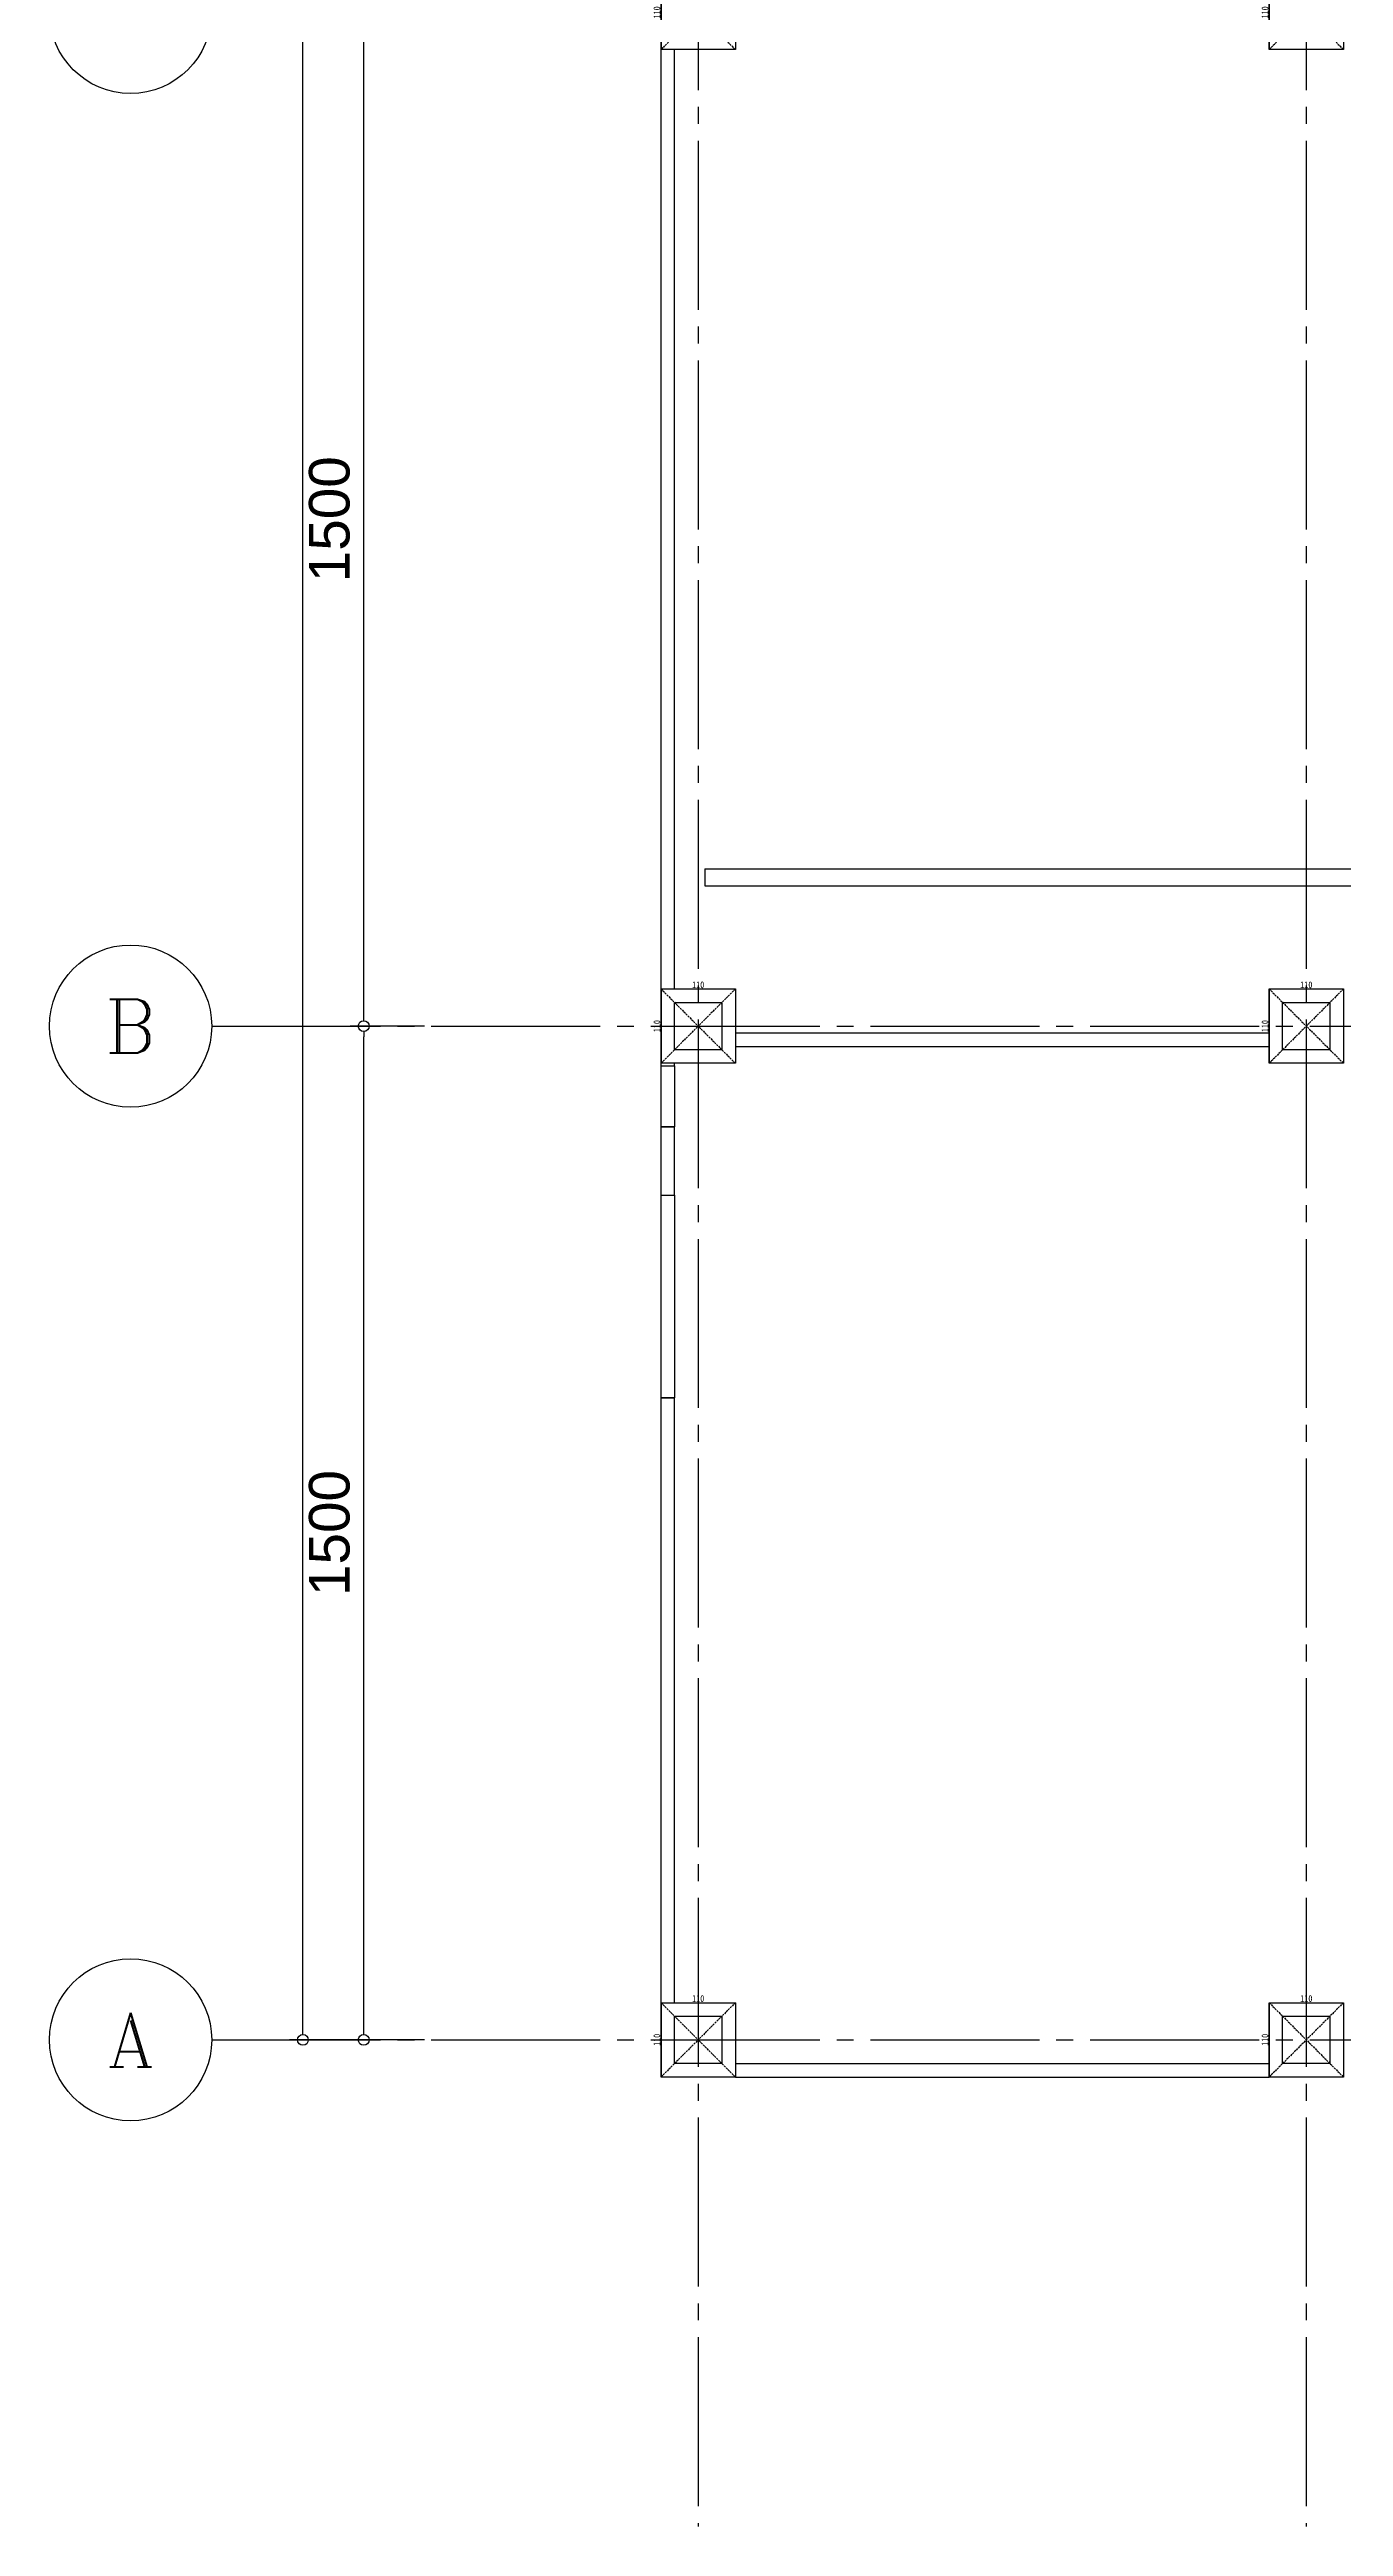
# Model space of a CAD drawing. Extents: x -3080 to 28500, y -1326 to 31609.
# Drawn here: x -960 to 955, y -720 to 2945 of the extents above; entities that cross this region are included whole.
import ezdxf
from ezdxf.enums import TextEntityAlignment as Align

# ---------------------------------------------------------------- set-up
doc = ezdxf.new("R2010")
doc.units = 0
doc.header["$LTSCALE"] = 100
doc.linetypes.add('X-S-FAB-L05$0$COL-CEN-LIN', pattern=[3.25, 2.5, -0.25, 0.25, -0.25])
doc.linetypes.add('X-S-FAB-L05$0$HIDDEN', pattern=[0.4, 0.3, -0.1])
for name, color, linetype in [('0-xref', 8, 'Continuous'), ('X-S-FAB-L05$0$0-MC', 8, 'Continuous'), ('X-S-FAB-L05$0$0-NC', 8, 'Continuous'), ('X-S-FAB-L05$0$BEAM', 8, 'Continuous'), ('X-S-FAB-L05$0$BLOCK', 8, 'Continuous'), ('X-S-FAB-L05$0$CCL', 8, 'X-S-FAB-L05$0$COL-CEN-LIN'), ('X-S-FAB-L05$0$COL', 8, 'Continuous'), ('X-S-FAB-L05$0$COL-S', 8, 'Continuous'), ('X-S-FAB-L05$0$WALL-E', 8, 'Continuous'), ('X-S-FAB-L05$0$WALL-RC', 8, 'Continuous')]:
    doc.layers.add(name, color=color, linetype=linetype)
doc.layers.add('X-S-FAB-L05$0$A-BLOCK', color=8, linetype='Continuous', plot=False)
doc.layers.add('X-S-FAB-L05$0$DIM', color=8, linetype='Continuous', plot=False)
doc.styles.add('X-S-FAB-L05$0$COL-NUM', font='romanc')
doc.styles.add('X-S-FAB-L05$0$DIM', font='', dxfattribs={"width": 0.8})
doc.styles.add('X-S-FAB-L05$0$Gen-Text', font='arial.ttf', dxfattribs={"height": 2.5})
doc.styles.get('X-S-FAB-L05$0$DIM').set_extended_font_data('MingLiU')
doc.dimstyles.new('X-S-FAB-L05$0$CIRL', dxfattribs={"dimtxt": 50, "dimasz": 25, "dimexe": 16, "dimexo": 0, "dimgap": 6, "dimtad": 1, "dimdsep": 46, "dimtxsty": 'X-S-FAB-L05$0$DIM', "dimblk": 'X-S-FAB-L05$0$_DotBlank', "dimcen": 10, "dimdle": 16, "dimclrd": 256, "dimclre": 256, "dimclrt": 6, "dimadec": 0, "dimazin": 0, "dimtfac": 1, "dimtix": 1, "dimtmove": 2, "dimatfit": 3, "dimldrblk": 'X-S-FAB-L05$0$ARROW', "dimfxl": 1, "dimtolj": 1, "dimtzin": 0, "dimarcsym": 0})
doc.dimstyles.new('X-S-FAB-L05$0$JJP_005_defpoint', dxfattribs={"dimtxt": 20, "dimasz": 0.5, "dimexe": 0.5, "dimexo": 0.5, "dimgap": 0.5, "dimtad": 1, "dimdsep": 46, "dimtxsty": 'X-S-FAB-L05$0$DIM', "dimblk": 'X-S-FAB-L05$0$_None', "dimcen": 10, "dimclrd": 256, "dimclre": 256, "dimclrt": 256, "dimadec": 0, "dimazin": 0, "dimtfac": 1, "dimtix": 1, "dimtmove": 2, "dimatfit": 3, "dimldrblk": 'X-S-FAB-L05$0$_None', "dimfxl": 0.5, "dimtolj": 1, "dimtzin": 0, "dimarcsym": 0})

# ---------------------------------------------------------------- blocks, each defined once
blk = doc.blocks.new('X-S-FAB-L05$0$cn-y')
at = {"layer": 'X-S-FAB-L05$0$0-MC'}
blk.add_circle((-50, 0), 50, dxfattribs=at)
at = {"layer": 'X-S-FAB-L05$0$0-NC', "style": 'X-S-FAB-L05$0$COL-NUM'}
blk.add_attdef('GRID-Y', text='', height=50, dxfattribs=at).set_placement((-50, 0), align=Align.MIDDLE_CENTER)
blk = doc.blocks.new('X-S-FAB-L05$0$_DotBlank')
at = {"color": 0, "linetype": 'ByBlock', "lineweight": -2}
blk.add_line((-0.5, 0), (-1, 0), dxfattribs=at)
blk.add_circle((0, 0), 0.5, dxfattribs=at)
blk = doc.blocks.new('*D99')
at = {"layer": 'DefPoints', "color": 0, "transparency": 16777216}
for p in [(-26745, 10645), (-26655, 10645), (-26655, 720)]:
    blk.add_point(p, dxfattribs=at)
at = {"layer": 'X-S-FAB-L05$0$DIM', "lineweight": -2, "transparency": 16777216}
for p, q in [((-26655, 10645), (-26765, 10645)), ((-26745, 736), (-26745, 10629)), ((-26655, 720), (-26765, 720))]:
    blk.add_line(p, q, dxfattribs=at)
at = {"layer": 'X-S-FAB-L05$0$DIM', "lineweight": -2, "transparency": 16777216, "xscale": 16, "yscale": 16, "zscale": 16}
for p, rotation in [((-26745, 10645), 90), ((-26745, 720), 270)]:
    blk.add_blockref('X-S-FAB-L05$0$_DotBlank', p, dxfattribs=dict(at, rotation=rotation))
at = {"layer": 'X-S-FAB-L05$0$DIM', "color": 6, "transparency": 16777216, "insert": (-26795.6, 5682.5), "char_height": 2.5, "attachment_point": 5, "rotation": 90, "style": 'X-S-FAB-L05$0$Gen-Text'}
blk.add_mtext('\\A1;{\\H24x;9925}', dxfattribs=at)
blk = doc.blocks.new('X-S-FAB-L05$0$ARROW')
at = {"color": 3}
blk.add_solid([(0, 0), (-2.4, -0.4), (-2.4, 0.4)], dxfattribs=at)
blk = doc.blocks.new('*D100')
at = {"layer": 'DefPoints', "color": 0, "transparency": 16777216}
for p in [(-26655, 2220), (-26565, 2220), (-26565, 720)]:
    blk.add_point(p, dxfattribs=at)
at = {"layer": 'X-S-FAB-L05$0$DIM', "lineweight": -2, "transparency": 16777216}
for p, q in [((-26565, 2220), (-26675, 2220)), ((-26655, 736), (-26655, 2204)), ((-26565, 720), (-26675, 720))]:
    blk.add_line(p, q, dxfattribs=at)
at = {"layer": 'X-S-FAB-L05$0$DIM', "lineweight": -2, "transparency": 16777216, "xscale": 16, "yscale": 16, "zscale": 16}
for p, rotation in [((-26655, 2220), 90), ((-26655, 720), 270)]:
    blk.add_blockref('X-S-FAB-L05$0$_DotBlank', p, dxfattribs=dict(at, rotation=rotation))
at = {"layer": 'X-S-FAB-L05$0$DIM', "color": 6, "transparency": 16777216, "insert": (-26705.6, 1470), "char_height": 2.5, "attachment_point": 5, "rotation": 90, "style": 'X-S-FAB-L05$0$Gen-Text'}
blk.add_mtext('\\A1;{\\H24x;1500}', dxfattribs=at)
blk = doc.blocks.new('*D101')
at = {"layer": 'DefPoints', "color": 0, "transparency": 16777216}
for p in [(-26655, 3720), (-26565, 3720), (-26565, 2220)]:
    blk.add_point(p, dxfattribs=at)
at = {"layer": 'X-S-FAB-L05$0$DIM', "lineweight": -2, "transparency": 16777216}
for p, q in [((-26565, 3720), (-26675, 3720)), ((-26655, 2236), (-26655, 3704)), ((-26565, 2220), (-26675, 2220))]:
    blk.add_line(p, q, dxfattribs=at)
at = {"layer": 'X-S-FAB-L05$0$DIM', "lineweight": -2, "transparency": 16777216, "xscale": 16, "yscale": 16, "zscale": 16}
for p, rotation in [((-26655, 3720), 90), ((-26655, 2220), 270)]:
    blk.add_blockref('X-S-FAB-L05$0$_DotBlank', p, dxfattribs=dict(at, rotation=rotation))
at = {"layer": 'X-S-FAB-L05$0$DIM', "color": 6, "transparency": 16777216, "insert": (-26705.6, 2970), "char_height": 2.5, "attachment_point": 5, "rotation": 90, "style": 'X-S-FAB-L05$0$Gen-Text'}
blk.add_mtext('\\A1;{\\H24x;1500}', dxfattribs=at)
blk = doc.blocks.new('*D174')
at = {"layer": 'DefPoints', "lineweight": -2, "transparency": 16777216}
blk.add_line((0, 0), (110, 0), dxfattribs=at)
at = {"layer": 'DefPoints', "color": 0, "transparency": 16777216}
for p in [(0, 0), (110, 0), (110, 0)]:
    blk.add_point(p, dxfattribs=at)
at = {"layer": 'DefPoints', "transparency": 16777216, "insert": (55, 6.1), "char_height": 10, "attachment_point": 5, "style": 'X-S-FAB-L05$0$DIM'}
blk.add_mtext('\\A1;110', dxfattribs=at)
blk = doc.blocks.new('X-S-FAB-L05$0$_None')
blk = doc.blocks.new('*D175')
at = {"layer": 'DefPoints', "lineweight": -2, "transparency": 16777216}
blk.add_line((0, 0), (0, -110), dxfattribs=at)
at = {"layer": 'DefPoints', "color": 0, "transparency": 16777216}
for p in [(0, 0), (0, -110), (0, -110)]:
    blk.add_point(p, dxfattribs=at)
at = {"layer": 'DefPoints', "transparency": 16777216, "insert": (-6.1, -55), "char_height": 10, "attachment_point": 5, "rotation": 90, "style": 'X-S-FAB-L05$0$DIM'}
blk.add_mtext('\\A1;110', dxfattribs=at)
blk = doc.blocks.new('*U59')
at = {"layer": 'DefPoints', "linetype": 'X-S-FAB-L05$0$HIDDEN', "ltscale": 0.1}
for p, q in [((110, 0), (0, -110)), ((0, 0), (110, -110))]:
    blk.add_line(p, q, dxfattribs=at)
at = {"layer": 'X-S-FAB-L05$0$COL', "ltscale": 0.1}
blk.add_lwpolyline([(0, 0), (110, 0), (110, -110), (0, -110)], close=True, dxfattribs=at)
at = {"layer": 'DefPoints'}
dim = blk.add_linear_dim(base=(0, -110), p1=(0, 0), p2=(0, -110), angle=90, dimstyle='X-S-FAB-L05$0$JJP_005_defpoint', override={"dimtxt": 10}, dxfattribs=at)
dim.commit()
dim.dimension.update_dxf_attribs({"geometry": '*D175', "text_midpoint": (-6.067, -55)})
dim = blk.add_linear_dim(base=(110, 0), p1=(0, 0), p2=(110, 0), dimstyle='X-S-FAB-L05$0$JJP_005_defpoint', override={"dimtxt": 10}, dxfattribs=at)
dim.commit()
dim.dimension.update_dxf_attribs({"geometry": '*D174', "text_midpoint": (55, 6.067)})
blk = doc.blocks.new('X-S-FAB-L05$0$FAB2-L05')
at = {"layer": 'X-S-FAB-L05$0$CCL'}
for p, q in [((-26160, 11005), (-26160, 0)), ((-25260, 11005), (-25260, 0)), ((-26880, 2220), (1210, 2220)), ((-26880, 720), (1210, 720))]:
    blk.add_line(p, q, dxfattribs=at)
at = {"layer": 'X-S-FAB-L05$0$COL-S'}
for points in [[(-26195, 2255), (-26125, 2255), (-26125, 2185), (-26195, 2185)], [(-25295, 2255), (-25225, 2255), (-25225, 2185), (-25295, 2185)], [(-26195, 755), (-26125, 755), (-26125, 685), (-26195, 685)], [(-25295, 755), (-25225, 755), (-25225, 685), (-25295, 685)]]:
    blk.add_lwpolyline(points, close=True, dxfattribs=at)
at = {"layer": 'X-S-FAB-L05$0$A-BLOCK'}
ref = blk.add_blockref('X-S-FAB-L05$0$cn-y', (-26880, 3720), dxfattribs=dict(at, xscale=2.399999999999997, yscale=2.399999999999997, zscale=2.399999999999997))
ref.add_attrib('GRID-Y', 'C', dxfattribs={"layer": 'X-S-FAB-L05$0$0-NC', "height": 80, "style": 'X-S-FAB-L05$0$COL-NUM'}).set_placement((-27000, 3720), align=Align.MIDDLE_CENTER)
ref = blk.add_blockref('X-S-FAB-L05$0$cn-y', (-26880, 2220), dxfattribs=dict(at, xscale=2.399999999999997, yscale=2.399999999999997, zscale=2.399999999999997))
ref.add_attrib('GRID-Y', 'B', dxfattribs={"layer": 'X-S-FAB-L05$0$0-NC', "height": 80, "style": 'X-S-FAB-L05$0$COL-NUM'}).set_placement((-27000, 2220), align=Align.MIDDLE_CENTER)
ref = blk.add_blockref('X-S-FAB-L05$0$cn-y', (-26880, 720), dxfattribs=dict(at, xscale=2.399999999999997, yscale=2.399999999999997, zscale=2.399999999999997))
ref.add_attrib('GRID-Y', 'A', dxfattribs={"layer": 'X-S-FAB-L05$0$0-NC', "height": 80, "style": 'X-S-FAB-L05$0$COL-NUM'}).set_placement((-27000, 720), align=Align.MIDDLE_CENTER)
at = {"layer": 'X-S-FAB-L05$0$BEAM'}
for p in [(-26215, 3775), (-25315, 3775), (-26215, 2275), (-25315, 2275), (-26215, 775), (-25315, 775)]:
    blk.add_blockref('*U59', p, dxfattribs=at)
at = {"layer": 'X-S-FAB-L05$0$DIM'}
for base, p1, p2, picture, middle in [((-26745, 10645), (-26655, 720), (-26655, 10645), '*D99', (-26795.634, 5682.5)), ((-26655, 3720), (-26565, 2220), (-26565, 3720), '*D101', (-26705.634, 2970)), ((-26655, 2220), (-26565, 720), (-26565, 2220), '*D100', (-26705.634, 1470))]:
    dim = blk.add_linear_dim(base=base, p1=p1, p2=p2, angle=90, text='{\\H24x;<>}', dimstyle='X-S-FAB-L05$0$CIRL', override={"dimtxt": 60, "dimasz": 16, "dimexe": 20, "dimgap": 20, "dimtxsty": 'X-S-FAB-L05$0$Gen-Text'}, dxfattribs=at)
    dim.commit()
    dim.dimension.update_dxf_attribs({"geometry": picture, "text_midpoint": middle})
blk = doc.blocks.new('X-S-FAB-L05')
at = {"layer": 'X-S-FAB-L05$0$COL-S'}
for points in [[(-35, 1535), (35, 1535), (35, 1465), (-35, 1465)], [(865, 1535), (935, 1535), (935, 1465), (865, 1465)], [(-35, 35), (35, 35), (35, -35), (-35, -35)], [(865, 35), (935, 35), (935, -35), (865, -35)]]:
    blk.add_lwpolyline(points, close=True, dxfattribs=at)
at = {"layer": 'X-S-FAB-L05$0$WALL-E'}
for points in [[(-35, 1351), (-55, 1351), (-55, 1441), (-35, 1441)], [(-35, 950), (-55, 950), (-55, 1250), (-35, 1250)]]:
    blk.add_lwpolyline(points, close=True, dxfattribs=at)
at = {"layer": 'X-S-FAB-L05$0$WALL-RC'}
for p, q in [((-55, 1555), (-55, 2945)), ((-35, 1555), (-35, 2945)), ((10, 1732.5), (10, 1707.5)), ((10, 1732.5), (1623, 1732.5)), ((10, 1707.5), (1598, 1707.5)), ((55, 1490), (845, 1490)), ((55, 1470), (845, 1470)), ((-55, 1441), (-55, 1445)), ((-55, 1441), (-35, 1441)), ((-35, 1441), (-35, 1445)), ((-55, 1250), (-55, 1351)), ((-55, 1351), (-35, 1351)), ((-35, 1250), (-35, 1351)), ((-55, 1250), (-35, 1250)), ((-55, 55), (-55, 950)), ((-55, 950), (-35, 950)), ((-35, 55), (-35, 950)), ((55, -35), (845, -35)), ((55, -55), (845, -55))]:
    blk.add_line(p, q, dxfattribs=at)
at = {"layer": 'X-S-FAB-L05$0$BEAM'}
for p in [(-55, 3055), (845, 3055), (-55, 1555), (845, 1555), (-55, 55), (845, 55)]:
    blk.add_blockref('*U59', p, dxfattribs=at)
at = {"layer": 'X-S-FAB-L05$0$BLOCK'}
blk.add_blockref('X-S-FAB-L05$0$FAB2-L05', (26160, -720), dxfattribs=at)

msp = doc.modelspace()

# ---------------------------------------------------------------- block references
at = {"layer": '0-xref'}
msp.add_blockref('X-S-FAB-L05', (0, 0), dxfattribs=at)

doc.saveas('drawing.dxf')
